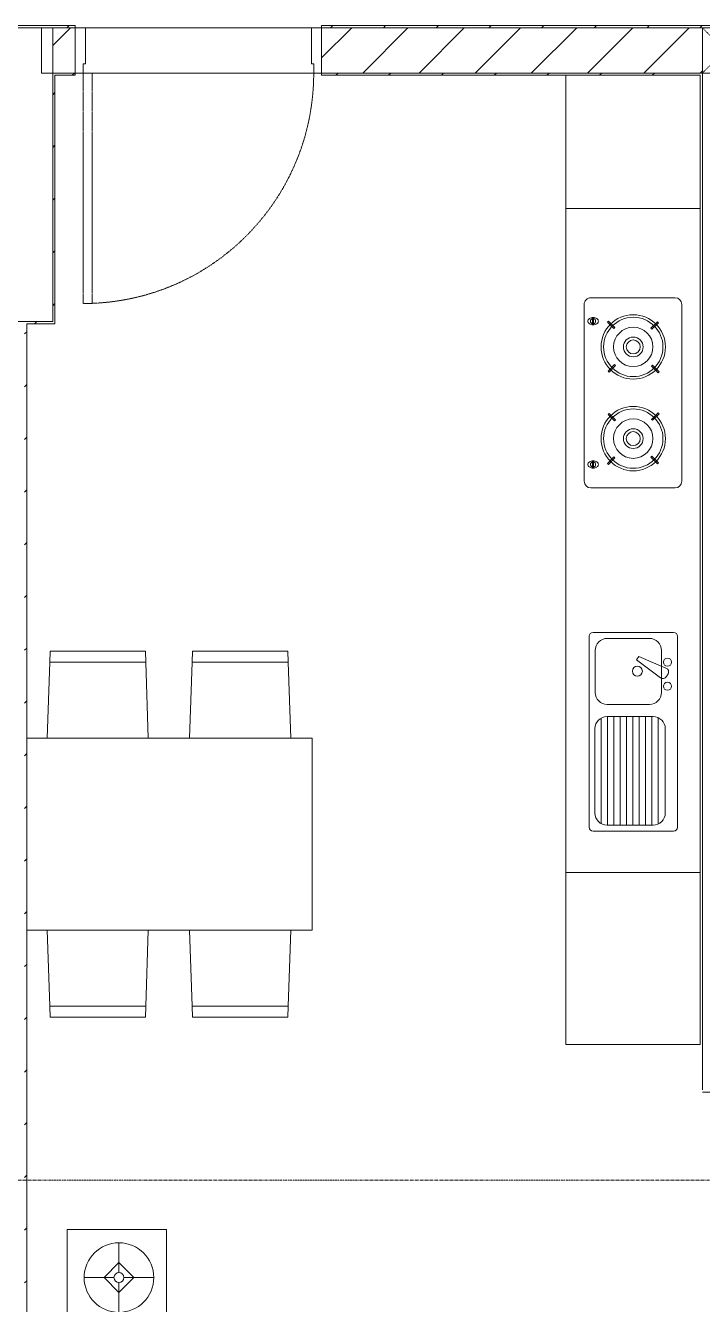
# Model space of a CAD drawing. Header units: millimetres. Extents: x 5357 to 201988, y -16345 to 109895.
# Drawn here: x 108258 to 111253, y 27887 to 33547 of the extents above; entities that cross this region are included whole.
import ezdxf

# ---------------------------------------------------------------- set-up
doc = ezdxf.new("R2010")
doc.units = ezdxf.units.MM
for name, pattern in [('Dash', [6, 3, -3]), ('Dash - Tight', [4.5, 3, -1.5]), ('Grid Line', [22.225, 12.7, -3.175, 3.175, -3.175])]:
    doc.linetypes.add(name, pattern=pattern)
for name, color, linetype, lineweight in [('0-1', 7, 'Continuous', 5), ('A-DETL-GENF-3', 92, 'Dash - Tight', 9), ('A-DOOR', 31, 'Continuous', 9), ('A-DOOR-FRAM', 31, 'Continuous', 9), ('A-FLOR', 192, 'Continuous', 9), ('A-FLOR-1', 10, 'Continuous', 9), ('A-FLOR-2', 53, 'Continuous', 9), ('A-WALL', 113, 'Continuous', 9), ('A-WALL-4', 113, 'Continuous', 18), ('A-WALL-PATT-2', 53, 'Continuous', 9), ('A-WALL-PATT-3', 111, 'Continuous', 9), ('I-FURN', 30, 'Continuous', 9), ('I-FURN-1', 53, 'Continuous', 9), ('I-WALL-1', 9, 'Continuous', 18), ('I-WALL-3', 2, 'Continuous', 18), ('S-COLS', 52, 'Continuous', 9), ('S-COLS-2', 9, 'Continuous', 18), ('S-COLS-5', 52, 'Continuous', 18), ('S-COLS-6', 52, 'Dash', 9), ('S-COLS-HDLN', 52, 'Dash', 9), ('S-GRID-1', 1, 'Grid Line', 9)]:
    doc.layers.add(name, color=color, linetype=linetype, lineweight=lineweight)
pattern_1 = [(45, (0, 0), (-116.67262, 116.67262), [])]

# ---------------------------------------------------------------- blocks, each defined once
blk = doc.blocks.new('NCV_TKTC_KET CAU_rvt-1-TKCS_MB SÂN ĐƯỜNG NỘI BỘ')
at = {"layer": 'A-FLOR-1'}
for p, q in [((108477.6, 33536.9), (108522.6, 33536.9)), ((108522.6, 33536.9), (108477.6, 33536.9)), ((108522.6, 33536.9), (109522.6, 33536.9)), ((109522.6, 33536.9), (108522.6, 33536.9))]:
    blk.add_line(p, q, dxfattribs=at)
at = {"layer": 'S-COLS-2'}
for p, q in [((108377.6, 33536.9), (107927.6, 33536.9)), ((108377.6, 32236.9), (108377.6, 33536.9)), ((107927.6, 32236.9), (108377.6, 32236.9))]:
    blk.add_line(p, q, dxfattribs=at)
blk = doc.blocks.new('HE BEP A - HE BEP A-431959-TKCS_MB SÂN ĐƯỜNG NỘI BỘ')
at = {"layer": 'I-FURN'}
for p, q in [((3.5, -11), (765.9, -11)), ((3.5, -605.3), (3.5, -11)), ((765.9, -11), (765.9, -605.3)), ((765.9, -11), (765.9, -605.3)), ((4293.5, -11), (765.9, -11)), ((3703.5, -605.3), (3703.5, -11)), ((3279.1, -92.2), (2497.5, -92.2)), ((948.4, -131.7), (948.4, -487.8)), ((1810.5, -114.2), (965.9, -114.2)), ((981.5, -167.9), (1448.7, -167.9)), ((1028.4, -139.9), (1401.8, -139.9)), ((1562.5, -140.8), (1747.9, -140.8)), ((1828, -487.8), (1828, -131.7)), ((2467.5, -494.2), (2467.5, -122.2)), ((2555.1, -129.3), (2587.6, -129.3)), ((2555.1, -133.3), (2555.1, -129.3)), ((2587.6, -133.3), (2555.1, -133.3)), ((2587.6, -129.3), (2587.6, -133.3)), ((3189, -129.3), (3189, -133.3)), ((3221.5, -129.3), (3189, -129.3)), ((3189, -133.3), (3221.5, -133.3)), ((3221.5, -133.3), (3221.5, -129.3)), ((3309.1, -494.2), (3309.1, -122.2)), ((975, -397.7), (975, -193.3)), ((975, -195.9), (1455.1, -195.9)), ((975, -223.9), (1455.1, -223.9)), ((1455.1, -193.3), (1455.1, -397.7)), ((1509.1, -380.9), (1509.1, -194.2)), ((1801.3, -194.2), (1801.3, -380.9)), ((2575.3, -194.9), (2570.9, -199.3)), ((2570.9, -199.3), (2600, -228.4)), ((2604.4, -224), (2575.3, -194.9)), ((2600, -228.4), (2604.4, -224)), ((2792.8, -197.7), (2763.7, -226.8)), ((2768.1, -231.2), (2797.2, -202)), ((2797.2, -202), (2792.8, -197.7)), ((2979.4, -202), (2983.8, -197.7)), ((3008.5, -231.2), (2979.4, -202)), ((2983.8, -197.7), (3012.9, -226.8)), ((3172.2, -224), (3201.4, -194.9)), ((3176.6, -228.4), (3172.2, -224)), ((3205.8, -199.3), (3176.6, -228.4)), ((3201.4, -194.9), (3205.8, -199.3)), ((975, -251.9), (1455.1, -251.9)), ((975, -279.9), (1455.1, -279.9)), ((2763.7, -226.8), (2768.1, -231.2)), ((3012.9, -226.8), (3008.5, -231.2)), ((975, -307.9), (1455.1, -307.9)), ((975, -335.9), (1455.1, -335.9)), ((1706.2, -324.4), (1627.3, -429.4)), ((1670.1, -454.1), (1721.6, -333.3)), ((1721.6, -333.3), (1706.2, -324.4)), ((975, -363.9), (1455.1, -363.9)), ((975, -391.9), (1455.1, -391.9)), ((2573.6, -416.8), (2602.8, -387.7)), ((2607.1, -392.1), (2578, -421.2)), ((2602.8, -387.7), (2607.1, -392.1)), ((2766.5, -394.9), (2770.8, -390.5)), ((2795.6, -424), (2766.5, -394.9)), ((2770.8, -390.5), (2800, -419.6)), ((3005.8, -390.5), (2976.7, -419.6)), ((2981.1, -424), (3010.2, -394.9)), ((3010.2, -394.9), (3005.8, -390.5)), ((3173.9, -387.7), (3169.5, -392.1)), ((3169.5, -392.1), (3198.6, -421.2)), ((3203, -416.8), (3173.9, -387.7)), ((979.9, -419.9), (1450.3, -419.9)), ((1401.8, -451.1), (1028.4, -451.1)), ((1747.9, -434.2), (1562.5, -434.2)), ((2578, -421.2), (2573.6, -416.8)), ((2800, -419.6), (2795.6, -424)), ((2976.7, -419.6), (2981.1, -424)), ((3198.6, -421.2), (3203, -416.8)), ((965.9, -505.3), (1810.5, -505.3)), ((1644.6, -463.3), (1632.2, -456.1)), ((3279.1, -524.2), (2497.5, -524.2)), ((765.9, -605.3), (3.5, -605.3)), ((765.9, -605.3), (4293.5, -605.3))]:
    blk.add_line(p, q, dxfattribs=at)
for centre, radius in [((2685.4, -309.4), 142.6), ((3091.2, -309.4), 142.6), ((2685.4, -309.4), 131.3), ((2685.4, -309.4), 87.2), ((3091.2, -309.4), 131.3), ((3091.2, -309.4), 87.2), ((2685.4, -309.4), 43.6), ((2685.4, -309.4), 30.9), ((3091.2, -309.4), 43.6), ((3091.2, -309.4), 30.9), ((1656.3, -327.5), 22.2), ((1589.4, -460.9), 17.8), ((1696.1, -460.9), 17.8)]:
    blk.add_circle(centre, radius, dxfattribs=at)
for centre, radius, start, end in [((2497.5, -122.2), 30, 90, 180), ((2574.8, -125.5), 18.1, 120.7976, 145.204), ((2571.4, -119.8), 11.5, 90, 120.7976), ((2571.4, -119.8), 11.5, 59.2024, 90), ((2568, -125.5), 18.1, 34.796, 59.2024), ((3208.7, -125.5), 18.1, 120.7976, 145.204), ((3205.3, -119.8), 11.5, 90, 120.7976), ((3205.3, -119.8), 11.5, 59.2024, 90), ((3201.9, -125.5), 18.1, 34.796, 59.2024), ((3279.1, -122.2), 30, 360, 90), ((965.9, -131.7), 17.5, 90, 180), ((1028.4, -193.3), 53.3, 90, 180), ((1401.8, -193.3), 53.3, 0, 90), ((1562.5, -194.2), 53.3, 90, 180), ((1747.9, -194.2), 53.3, 0, 90), ((1810.5, -131.7), 17.5, 0, 90), ((2588.6, -131.7), 33.5, 163.9419, 180), ((2588.6, -131.7), 33.5, 180, 196.0581), ((2580.1, -129.2), 24.7, 145.204, 163.9419), ((2580.1, -134.1), 24.7, 196.0581, 214.796), ((2571.3, -131.3), 11.6, 9.7177, 170.2823), ((2571.3, -131.3), 11.6, 189.9102, 350.0898), ((2574.8, -137.9), 18.1, 214.796, 239.2024), ((2571.4, -143.6), 11.5, 239.2024, 270), ((2571.4, -143.6), 11.5, 270, 300.7976), ((2568, -137.9), 18.1, 300.7976, 325.204), ((2562.6, -129.2), 24.7, 16.0581, 34.796), ((2562.6, -134.1), 24.7, 325.204, 343.9419), ((2554.1, -131.7), 33.5, 0, 16.0581), ((2554.1, -131.7), 33.5, 343.9419, 0), ((3222.5, -131.7), 33.5, 163.9419, 180), ((3222.5, -131.7), 33.5, 180, 196.0581), ((3214, -129.2), 24.7, 145.204, 163.9419), ((3214, -134.1), 24.7, 196.0581, 214.796), ((3208.7, -137.9), 18.1, 214.796, 239.2024), ((3205.3, -131.3), 11.6, 9.7177, 170.2823), ((3205.3, -131.3), 11.6, 189.9102, 350.0898), ((3205.3, -143.6), 11.5, 239.2024, 270), ((3205.3, -143.6), 11.5, 270, 300.7976), ((3201.9, -137.9), 18.1, 300.7976, 325.204), ((3196.5, -129.2), 24.7, 16.0581, 34.796), ((3196.5, -134.1), 24.7, 325.204, 343.9419), ((3188, -131.7), 33.5, 0, 16.0581), ((3188, -131.7), 33.5, 343.9419, 0), ((1562.5, -380.9), 53.3, 180, 270), ((1747.9, -380.9), 53.3, 270, 0), ((1028.4, -397.7), 53.3, 180, 270), ((1401.8, -397.7), 53.3, 270, 0), ((1641, -440.7), 17.8, 140.5382, 240.0479), ((965.9, -487.8), 17.5, 180, 270), ((1653.4, -447.9), 17.8, 240.0479, 339.4621), ((1810.5, -487.8), 17.5, 270, 0), ((2497.5, -494.2), 30, 180, 270), ((3279.1, -494.2), 30, 270, 0)]:
    blk.add_arc(centre, radius, start, end, dxfattribs=at)
at = {"layer": 'I-FURN-1'}
for p, q in [((3.5, -11), (4293.5, -11)), ((3.5, -605.3), (3.5, -11)), ((4293.5, -605.3), (3.5, -605.3))]:
    blk.add_line(p, q, dxfattribs=at)
blk = doc.blocks.new('RES_BAN AN 1 - RES_BAN AN 1-851490-TKCS_MB SÂN ĐƯỜNG NỘI BỘ')
at = {"layer": 'I-FURN-1'}
for p, q in [((-425, -11.8), (-425, -1275)), ((425, -1275), (425, -11.8)), ((-761.9, -113.5), (-425, -102.3)), ((-425, -102.3), (-425, -549.7)), ((425, -102.3), (425, -549.7)), ((761.9, -113.5), (425, -102.3)), ((-761.9, -113.5), (-809.6, -115.1)), ((-809.6, -115.1), (-809.6, -536.9)), ((-761.9, -538.5), (-761.9, -113.5)), ((-761.9, -538.5), (-761.9, -113.5)), ((761.9, -538.5), (761.9, -113.5)), ((761.9, -113.5), (761.9, -538.5)), ((809.6, -115.1), (761.9, -113.5)), ((809.6, -536.9), (809.6, -115.1)), ((-809.6, -536.9), (-761.9, -538.5)), ((-425, -549.7), (-761.9, -538.5)), ((425, -549.7), (761.9, -538.5)), ((761.9, -538.5), (809.6, -536.9)), ((-761.9, -743.8), (-425, -732.5)), ((-425, -732.5), (-425, -1180)), ((425, -732.5), (425, -1180)), ((761.9, -743.8), (425, -732.5)), ((-809.6, -745.3), (-761.9, -743.8)), ((-809.6, -1167.2), (-809.6, -745.3)), ((-761.9, -1168.8), (-761.9, -743.8)), ((-761.9, -743.8), (-761.9, -1168.8)), ((761.9, -743.8), (809.6, -745.3)), ((761.9, -1168.8), (761.9, -743.8)), ((761.9, -1168.8), (761.9, -743.8)), ((809.6, -745.3), (809.6, -1167.2)), ((-761.9, -1168.8), (-809.6, -1167.2)), ((-425, -1180), (-761.9, -1168.8)), ((425, -1180), (761.9, -1168.8)), ((809.6, -1167.2), (761.9, -1168.8)), ((-425, -1275), (425, -1275))]:
    blk.add_line(p, q, dxfattribs=at)
blk = doc.blocks.new('LOBBY_SOFA_1 - LOBBY_SOFA_1-852725-TKCS_MB SÂN ĐƯỜNG NỘI BỘ')
at = {"layer": 'I-FURN'}
for p, q in [((-2128.3, 1548.5), (-1160.3, 1548.5)), ((-2172.3, 1064.5), (-2172.3, 1504.5)), ((-1116.3, 1504.5), (-1116.3, 1064.5)), ((-1160.3, 1020.5), (-2128.3, 1020.5)), ((-2688.2, 633.5), (-3128.2, 633.5)), ((-3128.2, 633.5), (-3128.2, 193.5)), ((-2688.2, 193.5), (-2688.2, 633.5)), ((-2556, 660), (-708, 660)), ((-2556, 14.9), (-2556, 660)), ((-2457, 66), (-2457, 660)), ((-1907, 143), (-1907, 660)), ((-1357, 143), (-1357, 660)), ((-807, 660), (-807, 66)), ((-708, 660), (-708, 14.9)), ((-575.9, 633.5), (-135.9, 633.5)), ((-575.9, 193.5), (-575.9, 633.5)), ((-135.9, 633.5), (-135.9, 193.5)), ((-2915.4, 445), (-2915.4, 577)), ((-348.6, 445), (-348.6, 577)), ((-2981.4, 423), (-2915.4, 489)), ((-2915.4, 489), (-2849.4, 423)), ((-348.6, 489), (-414.6, 423)), ((-282.6, 423), (-348.6, 489)), ((-2937.4, 423), (-3069.4, 423)), ((-2915.4, 357), (-2981.4, 423)), ((-2849.4, 423), (-2915.4, 357)), ((-2915.4, 269), (-2915.4, 401)), ((-2893.4, 423), (-2761.4, 423)), ((-370.6, 423), (-502.6, 423)), ((-414.6, 423), (-348.6, 357)), ((-348.6, 357), (-282.6, 423)), ((-348.6, 269), (-348.6, 401)), ((-326.6, 423), (-194.6, 423)), ((-3128.2, 193.5), (-2688.2, 193.5)), ((-135.9, 193.5), (-575.9, 193.5)), ((-807, 143), (-2457, 143)), ((-807, 66), (-2457, 66))]:
    blk.add_line(p, q, dxfattribs=at)
for centre, radius in [((-2915.4, 423), 154), ((-348.6, 423), 154), ((-2915.4, 423), 22), ((-348.6, 423), 22)]:
    blk.add_circle(centre, radius, dxfattribs=at)
for centre, start, end in [((-2128.3, 1504.5), 90, 180), ((-1160.3, 1504.5), 0, 90), ((-2128.3, 1064.5), 180, 270), ((-1160.3, 1064.5), 270, 0)]:
    blk.add_arc(centre, 44, start, end, dxfattribs=at)
at = {"layer": 'I-FURN-1'}
for p, q in [((-2128.3, 1548.5), (-1160.3, 1548.5)), ((-2172.3, 1064.5), (-2172.3, 1504.5)), ((-1116.3, 1504.5), (-1116.3, 1064.5)), ((-1160.3, 1020.5), (-2128.3, 1020.5)), ((-3128.2, 633.5), (-2688.2, 633.5)), ((-3128.2, 193.5), (-3128.2, 633.5)), ((-2688.2, 633.5), (-2688.2, 193.5)), ((-2556, 660), (-708, 660)), ((-2556, 14.9), (-2556, 660)), ((-708, 660), (-708, 14.9)), ((-575.9, 633.5), (-135.9, 633.5)), ((-575.9, 193.5), (-575.9, 633.5)), ((-135.9, 633.5), (-135.9, 193.5)), ((-2688.2, 193.5), (-3128.2, 193.5)), ((-135.9, 193.5), (-575.9, 193.5))]:
    blk.add_line(p, q, dxfattribs=at)
for centre, start, end in [((-2128.3, 1504.5), 90, 180), ((-1160.3, 1504.5), 0, 90), ((-2128.3, 1064.5), 180, 270), ((-1160.3, 1064.5), 270, 0)]:
    blk.add_arc(centre, 44, start, end, dxfattribs=at)
blk = doc.blocks.new('NCV_TKTC_TANG 1_rvt-1-TKCS_MB SÂN ĐƯỜNG NỘI BỘ')
at = {"layer": 'A-WALL-PATT-2'}
h = blk.add_hatch(dxfattribs=at)
h.set_pattern_fill('FP_2', color=256, style=0, pattern_type=2)
h.set_pattern_definition(pattern_1)
h.paths.add_polyline_path([(108477.6, 33326.9), (108477.6, 33336.9), (108377.6, 33336.9), (108377.6, 33326.9), (108468.8, 33326.9)])
h.paths.add_polyline_path([(111242.6, 33326.9), (111252.6, 33326.9), (111252.6, 33336.9), (109567.6, 33336.9), (109567.6, 33326.9), (111226.4, 33326.9)])
h = blk.add_hatch(dxfattribs=at)
h.set_pattern_fill('FP_2', color=256, style=0, pattern_type=2)
h.set_pattern_definition(pattern_1)
h.paths.add_polyline_path([(108387.6, 32236.9), (108387.6, 33326.9), (108377.6, 33326.9), (108377.6, 32236.9)])
h = blk.add_hatch(dxfattribs=at)
h.set_pattern_fill('FP_2', color=256, style=0, pattern_type=2)
h.set_pattern_definition(pattern_1)
h.paths.add_polyline_path([(108261.7, 25546.9), (108262.6, 25547.9), (108262.6, 32236.9), (108252.6, 32236.9), (108252.6, 25546.9)])
h = blk.add_hatch(dxfattribs=at)
h.set_pattern_fill('FP_2', color=256, style=0, pattern_type=2)
h.set_pattern_definition(pattern_1)
h.paths.add_polyline_path([(108386, 32226.9), (108387.6, 32226.9), (108387.6, 32236.9), (108262.6, 32236.9), (108262.6, 32226.9), (108377.6, 32226.9)])
at = {"layer": 'A-FLOR-1'}
for p, q in [((108477.6, 33536.9), (108522.6, 33536.9)), ((108522.6, 33536.9), (109522.6, 33536.9)), ((108477.6, 33336.9), (108512.6, 33336.9)), ((108512.6, 33336.9), (108477.6, 33336.9)), ((108512.6, 33336.9), (109454.5, 33336.9)), ((109532.6, 33336.9), (108512.6, 33336.9)), ((111252.6, 33326.9), (111252.6, 31336.9)), ((111252.6, 31336.9), (111252.6, 31236.9)), ((111252.6, 31236.9), (111252.6, 28936.9)), ((111252.6, 28936.9), (111252.6, 28836.9))]:
    blk.add_line(p, q, dxfattribs=at)
at = {"layer": 'A-FLOR-2'}
for p, q in [((109522.6, 33536.9), (108522.6, 33536.9)), ((109532.6, 33336.9), (108512.6, 33336.9)), ((108512.6, 33336.9), (109532.6, 33336.9))]:
    blk.add_line(p, q, dxfattribs=at)
at = {"layer": 'I-WALL-1'}
for p, q in [((108477.6, 33336.9), (108377.6, 33336.9)), ((108377.6, 33336.9), (108377.6, 33326.9)), ((108377.6, 33326.9), (108377.6, 32236.9)), ((108387.6, 33326.9), (108477.6, 33326.9)), ((108387.6, 32236.9), (108387.6, 33326.9)), ((108477.6, 33326.9), (108477.6, 33336.9)), ((111252.6, 33336.9), (109567.6, 33336.9)), ((109567.6, 33336.9), (109567.6, 33326.9)), ((109567.6, 33326.9), (111242.6, 33326.9)), ((111252.6, 33326.9), (111252.6, 33336.9)), ((108262.6, 32236.9), (108252.6, 32236.9)), ((108377.6, 32236.9), (108262.6, 32236.9)), ((108262.6, 25546.9), (108262.6, 32226.9)), ((108262.6, 32226.9), (108387.6, 32226.9)), ((108387.6, 32226.9), (108387.6, 32236.9)), ((111252.6, 28826.9), (112250.9, 28826.9))]:
    blk.add_line(p, q, dxfattribs=at)
at = {"layer": 'I-FURN-1'}
for name, p, rotation in [('HE BEP A - HE BEP A-431959-TKCS_MB SÂN ĐƯỜNG NỘI BỘ', (110637.2, 29033.4), 89.99999999999955), ('RES_BAN AN 1 - RES_BAN AN 1-851490-TKCS_MB SÂN ĐƯỜNG NỘI BỘ', (108250.8, 29968.2), 89.99999999999955), ('LOBBY_SOFA_1 - LOBBY_SOFA_1-852725-TKCS_MB SÂN ĐƯỜNG NỘI BỘ', (108247.7, 25090.4), 269.9999999999993)]:
    blk.add_blockref(name, p, dxfattribs=dict(at, rotation=rotation))
blk = doc.blocks.new('FD_05 - FD_05-1000x2200mm-835434-TKCS_MB SÂN ĐƯỜNG NỘI BỘ')
at = {"layer": 'A-DETL-GENF-3'}
for p, q in [((470, 100), (470, 1120)), ((470, 1120), (510, 1120)), ((510, 1120), (510, 100)), ((510, 100), (470, 100))]:
    blk.add_line(p, q, dxfattribs=at)
blk.add_arc((510, 100), 1020, 92.2475, 180, dxfattribs=at)
at = {"layer": 'A-DOOR-FRAM'}
for p, q in [((-510, 100), (-545, 100)), ((-545, 100), (-545, -100)), ((-510, 60), (-510, 100)), ((-500, 60), (-510, 60)), ((-500, -100), (-500, 60)), ((510, 60), (500, 60)), ((500, 60), (500, -100)), ((545, 100), (510, 100)), ((510, 100), (510, 60)), ((545, -100), (545, 100)), ((-545, -100), (-500, -100)), ((500, -100), (545, -100))]:
    blk.add_line(p, q, dxfattribs=at)
blk = doc.blocks.new('G1_SOF - BO TRU - 200x200-3050151-TKCS_MB SÂN ĐƯỜNG NỘI BỘ')
at = {"layer": 'S-COLS-HDLN'}
for p, q in [((-100, 100), (100, -100)), ((100, 100), (-100, -100))]:
    blk.add_line(p, q, dxfattribs=at)

msp = doc.modelspace()

# ---------------------------------------------------------------- hatches: boundary and pattern name
at = {"layer": 'A-WALL-PATT-3'}
h = msp.add_hatch(dxfattribs=at)
h.set_pattern_fill('FP_2', color=256, style=0, pattern_type=2)
h.set_pattern_definition(pattern_1)
h.paths.add_polyline_path([(113692.2, 33536.9), (116452.6, 33536.9), (116452.6, 33546.9), (109567.6, 33546.9), (109567.6, 33536.9), (113661.3, 33536.9)])
h.paths.add_polyline_path([(106452.6, 33536.9), (108477.6, 33536.9), (108477.6, 33546.9), (104412.6, 33546.9), (104412.6, 33536.9), (105549.7, 33536.9)])
h = msp.add_hatch(dxfattribs=at)
h.set_pattern_fill('FP_1', color=256, style=0, pattern_type=2)
h.set_pattern_definition([(45, (0, 0), (-124.4508, 124.4508), [])])
h.paths.add_polyline_path([(116102.6, 33336.9), (116102.6, 33536.9), (111452.6, 33536.9), (111452.6, 33336.9), (116052.6, 33336.9)])
h.paths.add_polyline_path([(108377.6, 33336.9), (108477.6, 33336.9), (108477.6, 33536.9), (108377.6, 33536.9), (108377.6, 33376.9)])
h.paths.add_polyline_path([(109567.6, 33336.9), (111252.6, 33337.2), (111252.6, 33536.9), (109567.6, 33536.9), (109567.6, 33376.9)])

# ---------------------------------------------------------------- linework, layer by layer
at = {"layer": 'A-FLOR'}
msp.add_line((109522.6, 33536.9), (108477.6, 33536.9), dxfattribs=at)
at = {"layer": 'A-WALL'}
for p, q in [((108477.6, 33536.9), (108327.6, 33536.9)), ((108327.6, 33536.9), (108477.6, 33536.9)), ((108522.6, 33536.9), (109522.6, 33536.9)), ((111252.6, 33536.9), (109567.6, 33536.9)), ((109567.6, 33536.9), (111252.6, 33536.9)), ((111252.6, 33336.9), (111252.6, 33536.9)), ((109532.6, 33336.9), (108512.6, 33336.9))]:
    msp.add_line(p, q, dxfattribs=at)
at = {"layer": 'A-WALL-4'}
for p, q in [((108327.6, 33536.9), (108327.6, 33336.9)), ((108327.6, 33336.9), (108477.6, 33336.9)), ((109567.6, 33336.9), (111252.6, 33336.9))]:
    msp.add_line(p, q, dxfattribs=at)
at = {"layer": 'I-WALL-3'}
for p, q in [((108477.6, 33546.9), (104422.6, 33546.9)), ((107977.6, 33536.9), (108327.6, 33536.9)), ((108477.6, 33536.9), (108477.6, 33546.9)), ((116452.6, 33546.9), (109567.6, 33546.9)), ((109567.6, 33546.9), (109567.6, 33536.9)), ((111252.6, 33536.9), (111452.6, 33536.9))]:
    msp.add_line(p, q, dxfattribs=at)
at = {"layer": 'S-COLS'}
msp.add_line((111252.6, 33536.9), (111252.6, 33336.9), dxfattribs=at)
at = {"layer": 'S-COLS-5'}
for p, q in [((111452.6, 33536.9), (111252.6, 33536.9)), ((111252.6, 33336.9), (111452.6, 33336.9))]:
    msp.add_line(p, q, dxfattribs=at)
at = {"layer": 'S-GRID-1'}
for p, q in [((131551.8, 33536.9), (29351.8, 33536.9)), ((131551.8, 28436.9), (29351.8, 28436.9))]:
    msp.add_line(p, q, dxfattribs=at)

# ---------------------------------------------------------------- block references
at = {"layer": '0-1'}
for name in ['NCV_TKTC_KET CAU_rvt-1-TKCS_MB SÂN ĐƯỜNG NỘI BỘ', 'NCV_TKTC_TANG 1_rvt-1-TKCS_MB SÂN ĐƯỜNG NỘI BỘ']:
    msp.add_blockref(name, (0, 0), dxfattribs=at)
at = {"layer": 'A-DOOR', "rotation": 180}
msp.add_blockref('FD_05 - FD_05-1000x2200mm-835434-TKCS_MB SÂN ĐƯỜNG NỘI BỘ', (109022.6, 33436.9), dxfattribs=at)
at = {"layer": 'S-COLS-6'}
msp.add_blockref('G1_SOF - BO TRU - 200x200-3050151-TKCS_MB SÂN ĐƯỜNG NỘI BỘ', (111352.6, 33436.9), dxfattribs=at)

doc.saveas('drawing.dxf')
